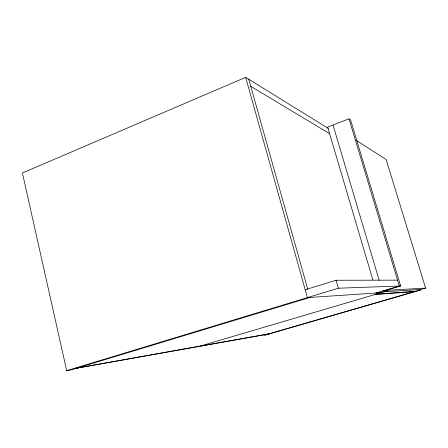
<?xml version="1.0" encoding="UTF-8"?>
<svg xmlns="http://www.w3.org/2000/svg" width="448" height="448" viewBox="0 0 448 448"><rect width="100%" height="100%" fill="white"/><g stroke="black" fill="none" stroke-linecap="round" stroke-linejoin="round"><path stroke-width="0.67" d="M328.345 128.458L245.666 77.33L22.4 172.995L66.69 370.67L71.131 369.874L310.061 297.427M383.785 290.976L400.646 285.998L350.61 120.014L348.986 118.849L327.656 127.081L372.882 280.006M305.206 289.75L336.056 280.252L397.566 280.151M66.69 370.67L338.346 288.215L400.646 285.998M375.648 293.048L399.342 286.042L348.986 118.849M200.911 345.884L381.31 292.667L307.406 297.601L245.666 77.33M387.447 289.397L387.85 290.741L382.29 292.382L376.65 292.751M356.345 140.398L386.165 159.578L425.6 288.114L421.092 289.425L383.65 291.782M270.323 333.57L75.656 368.357L268.951 333.973M374.814 294.582L414.31 291.654M376.432 294.106L415.632 291.267M382.362 291.06L387.85 290.741M387.817 290.231L425.6 288.114M250.762 86.33L329.812 133.778M333.026 125.009L379.182 280.347M336.056 280.252L338.346 288.215M248.774 79.257L307.787 289.346M419.608 290.108L264.639 335.177L420.498 290.052L419.608 290.108"/></g></svg>
